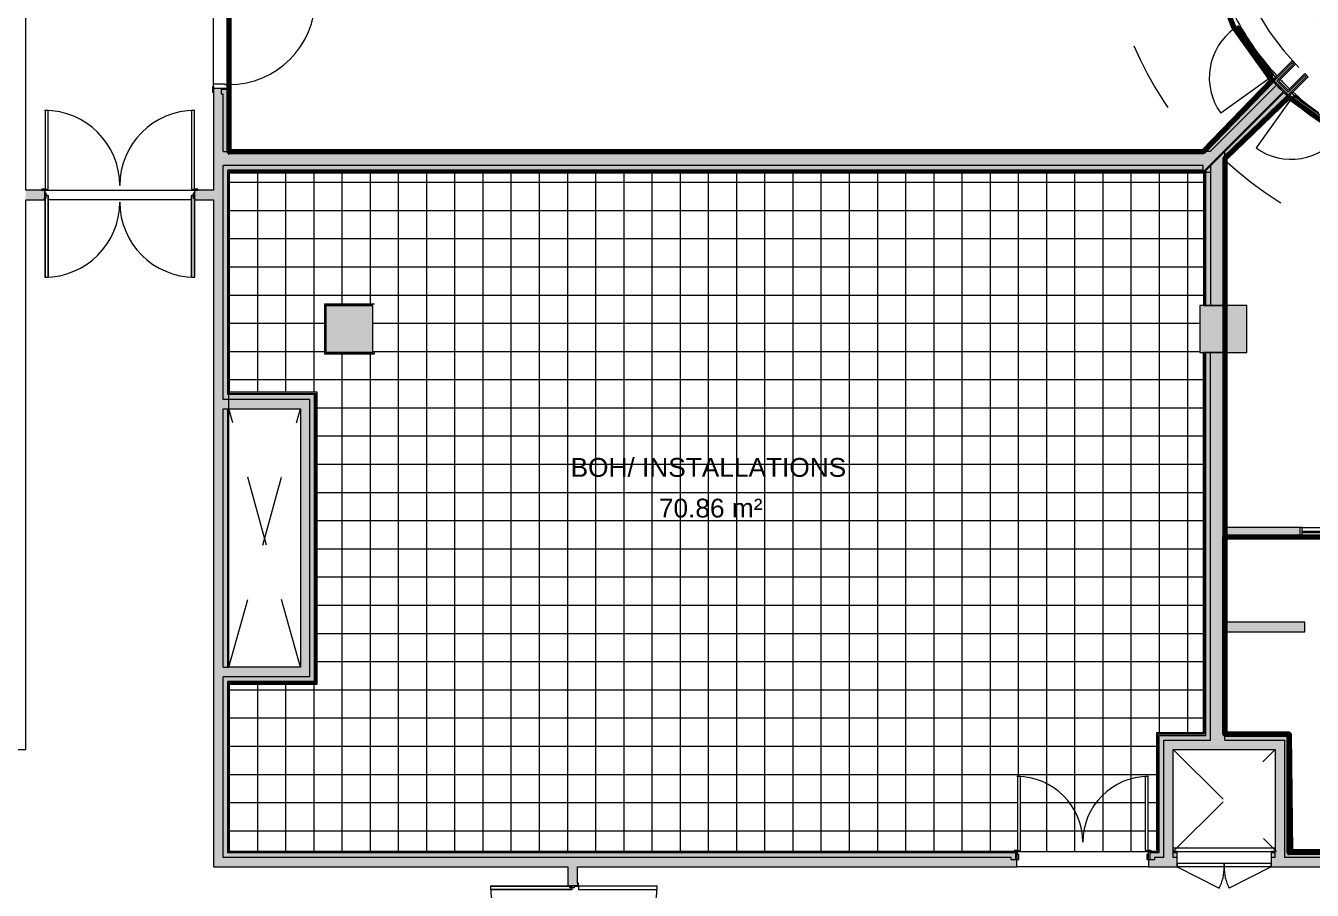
# Model space of a CAD drawing. Header units: metres. Extents: x -227.9 to -140, y 38 to 92.1.
# Drawn here: x -219.07 to -205.37, y 51.87 to 61.06 of the extents above; entities that cross this region are included whole.
import ezdxf

# ---------------------------------------------------------------- set-up
doc = ezdxf.new("R2010")
doc.units = ezdxf.units.M
doc.linetypes.add('JIS_02_0.7', pattern=[1.35, 0.75, -0.6])
for name, color, linetype, lineweight in [('A-AREA-IDEN', 7, 'Continuous', 9), ('A-DOOR', 7, 'Continuous', 5), ('A-FLOR', 7, 'Continuous', 5), ('A-FLOR-PATT', 7, 'Continuous', 5), ('A-GLAZ', 7, 'Continuous', 5), ('A-GLAZ-CWMG', 7, 'Continuous', 5), ('A-ROOF', 7, 'Continuous', 5), ('A-WALL', 7, 'Continuous', 5), ('A-WALL-PATT', 7, 'Continuous', 13), ('I-WALL', 7, 'Continuous', 5), ('S-COLS', 7, 'Continuous', 5)]:
    doc.layers.add(name, color=color, linetype=linetype, lineweight=lineweight)
doc.layers.add('A-DETL', color=94, linetype='Continuous', lineweight=5, true_color=0x00a600)
doc.layers.add('Chambre', color=40, linetype='Continuous')
doc.layers.add('SDB', color=230, linetype='Continuous')
doc.styles.add('Arial_1', font='arial.ttf', dxfattribs={"height": 0.2})

msp = doc.modelspace()

# ---------------------------------------------------------------- hatches: boundary and pattern name
at = {"layer": 'A-WALL', "true_color": 0x808080}
h = msp.add_hatch(color=8, dxfattribs=at)
h.paths.add_polyline_path([(-205.63, 60.31), (-205.418, 60.522), (-205.453, 60.557), (-205.63, 60.38), (-205.729, 60.479), (-205.552, 60.656), (-205.587, 60.691), (-205.799, 60.479), (-205.694, 60.374)])
h.paths.add_polyline_path([(-205.63, 60.331), (-205.778, 60.479), (-205.587, 60.67), (-205.573, 60.656), (-205.75, 60.479), (-205.63, 60.359), (-205.452, 60.535), (-205.439, 60.522), (-205.597, 60.363)])
msp.add_hatch(color=8, dxfattribs=at).paths.add_polyline_path([(-205.63, 60.331), (-205.439, 60.522), (-205.453, 60.536), (-205.63, 60.359), (-205.75, 60.479), (-205.573, 60.656), (-205.587, 60.67), (-205.778, 60.479), (-205.673, 60.374)])
at = {"layer": 'A-WALL-PATT', "lineweight": 5, "true_color": 0xaaaaaa}
h = msp.add_hatch(color=253, dxfattribs=at)
h.paths.add_polyline_path([(-206.534, 59.502), (-206.531, 59.5), (-205.677, 60.354), (-205.684, 60.361), (-206.534, 59.512)])
h.paths.add_polyline_path([(-206.545, 59.5), (-206.534, 59.5), (-206.534, 59.502), (-206.544, 59.502)])
for points in [[(-215.887, 58.089), (-215.373, 58.089), (-215.373, 58.103), (-215.887, 58.103)], [(-215.887, 57.589), (-215.873, 57.589), (-215.873, 58.089), (-215.887, 58.089)], [(-215.887, 57.575), (-215.359, 57.575), (-215.359, 57.589), (-215.887, 57.589)], [(-215.968, 57.153), (-215.968, 57.167), (-216.892, 57.167), (-216.891, 57.153), (-215.982, 57.153)], [(-215.968, 54.076), (-215.968, 57.153), (-215.982, 57.153), (-215.982, 54.076)], [(-216.906, 54.062), (-215.968, 54.062), (-215.968, 54.076), (-216.906, 54.076)], [(-207.031, 52.292), (-207.017, 52.293), (-207.017, 53.542), (-207.031, 53.542), (-207.031, 52.293)], [(-207.017, 53.528), (-206.532, 53.528), (-206.532, 53.542), (-207.017, 53.542)]]:
    msp.add_hatch(color=253, dxfattribs=at).paths.add_polyline_path(points)
at = {"layer": 'I-WALL', "true_color": 0xaaaaaa}
h = msp.add_hatch(color=253, dxfattribs=at)
h.paths.add_polyline_path([(-216.969, 52.215), (-216.969, 60.335), (-216.988, 60.335), (-216.988, 60.398), (-217.069, 60.398), (-217.069, 52.215)])
h.paths.add_polyline_path([(-216.988, 61.398), (-216.988, 61.461), (-216.969, 61.461), (-216.969, 63.387), (-217.069, 63.387), (-217.069, 61.398)])
h.paths.add_polyline_path([(-217.069, 63.787), (-216.969, 63.787), (-216.969, 64.264), (-217.069, 64.264)])
h = msp.add_hatch(color=253, dxfattribs=at)
h.paths.add_polyline_path([(-216.964, 52.265), (-216.919, 52.265), (-216.919, 54.139), (-216.969, 54.139), (-216.969, 52.265)])
h.paths.add_polyline_path([(-216.969, 54.239), (-216.919, 54.239), (-216.919, 56.99), (-216.969, 56.99), (-216.969, 56.355)])
h.paths.add_polyline_path([(-216.964, 57.09), (-216.919, 57.09), (-216.919, 59.578), (-216.969, 59.578), (-216.969, 57.09)])
h.paths.add_polyline_path([(-216.969, 59.728), (-216.919, 59.728), (-216.919, 60.385), (-216.988, 60.385), (-216.988, 60.335), (-216.969, 60.335)])
h.paths.add_polyline_path([(-216.919, 61.411), (-216.919, 61.496), (-216.969, 61.496), (-216.969, 61.461), (-216.988, 61.461), (-216.988, 61.411), (-216.964, 61.411)])
h.paths.add_polyline_path([(-216.969, 61.646), (-216.919, 61.646), (-216.919, 63.24), (-216.969, 63.24), (-216.969, 62.785)])
h.paths.add_polyline_path([(-216.964, 63.34), (-216.919, 63.34), (-216.919, 63.387), (-216.969, 63.387), (-216.969, 63.34)])
h.paths.add_polyline_path([(-216.969, 63.787), (-216.919, 63.787), (-216.919, 64.264), (-216.969, 64.264)])
h = msp.add_hatch(color=253, dxfattribs=at)
h.paths.add_polyline_path([(-216.906, 52.278), (-216.906, 54.089), (-216.919, 54.089), (-216.919, 52.278)])
h.paths.add_polyline_path([(-216.906, 54.239), (-216.906, 56.99), (-216.919, 56.99), (-216.919, 54.239)])
h.paths.add_polyline_path([(-216.919, 57.14), (-216.906, 57.14), (-216.906, 59.528), (-216.919, 59.528), (-216.919, 57.427)])
h.paths.add_polyline_path([(-216.919, 59.728), (-216.906, 59.728), (-216.906, 60.398), (-216.988, 60.398), (-216.988, 60.385), (-216.919, 60.385), (-216.919, 60.268)])
h.paths.add_polyline_path([(-216.906, 61.398), (-216.906, 61.496), (-216.919, 61.496), (-216.919, 61.411), (-216.988, 61.411), (-216.988, 61.398), (-216.95, 61.398)])
h.paths.add_polyline_path([(-216.919, 61.646), (-216.906, 61.646), (-216.906, 63.19), (-216.919, 63.19), (-216.919, 61.713)])
h.paths.add_polyline_path([(-216.919, 63.34), (-216.906, 63.34), (-216.906, 63.387), (-216.919, 63.387)])
h.paths.add_polyline_path([(-216.906, 63.787), (-216.906, 64.264), (-216.919, 64.264), (-216.919, 63.787)])
h = msp.add_hatch(color=253, dxfattribs=at)
h.paths.add_polyline_path([(-206.545, 59.5), (-206.544, 59.502), (-206.686, 59.501), (-206.686, 59.5)])
h.paths.add_polyline_path([(-206.534, 59.512), (-205.684, 60.361), (-205.755, 60.432), (-206.534, 59.653), (-206.534, 59.515)])
for points in [[(-206.534, 59.728), (-206.53, 59.728), (-205.789, 60.468), (-205.798, 60.478), (-206.548, 59.728)], [(-206.519, 59.728), (-206.459, 59.728), (-205.755, 60.432), (-205.789, 60.468), (-206.53, 59.728)], [(-206.306, 59.654), (-205.641, 60.32), (-205.677, 60.354), (-206.306, 59.725)], [(-206.306, 59.636), (-205.631, 60.311), (-205.641, 60.32), (-206.306, 59.654)], [(-206.306, 58.089), (-206.306, 59.578), (-206.454, 59.578), (-206.456, 59.575), (-206.456, 58.089)], [(-206.532, 58.089), (-206.519, 58.089), (-206.519, 59.5), (-206.531, 59.5), (-206.532, 59.499), (-206.532, 58.09)], [(-206.532, 53.528), (-206.519, 53.528), (-206.519, 57.589), (-206.532, 57.589), (-206.532, 53.676)], [(-206.519, 53.528), (-206.506, 53.528), (-206.506, 57.589), (-206.519, 57.589), (-206.519, 53.676)], [(-206.506, 53.515), (-206.456, 53.515), (-206.456, 57.589), (-206.506, 57.589), (-206.506, 53.528)], [(-206.456, 53.465), (-206.306, 53.465), (-206.306, 57.589), (-206.456, 57.589), (-206.456, 53.515)], [(-216.045, 57.09), (-215.995, 57.09), (-215.995, 57.14), (-216.919, 57.14), (-216.919, 57.09), (-216.142, 57.09)], [(-215.995, 57.14), (-215.982, 57.14), (-215.982, 57.153), (-216.906, 57.153), (-216.906, 57.14), (-216.142, 57.14)], [(-215.995, 54.076), (-215.982, 54.076), (-215.982, 57.14), (-215.995, 57.14), (-215.995, 54.089)], [(-216.045, 56.99), (-216.045, 57.09), (-216.969, 57.09), (-216.969, 56.99), (-216.142, 56.99)], [(-216.145, 54.139), (-216.045, 54.139), (-216.045, 56.99), (-216.145, 56.99), (-216.145, 54.212)], [(-216.045, 54.089), (-215.995, 54.089), (-215.995, 57.09), (-216.045, 57.09), (-216.045, 54.139)], [(-206.306, 54.618), (-205.454, 54.618), (-205.454, 54.718), (-206.306, 54.718)], [(-216.145, 54.139), (-216.145, 54.239), (-216.969, 54.239), (-216.969, 54.139), (-216.906, 54.139)], [(-216.919, 54.089), (-216.045, 54.089), (-216.045, 54.139), (-216.919, 54.139)], [(-216.145, 54.076), (-215.995, 54.076), (-215.995, 54.089), (-216.906, 54.089), (-216.906, 54.076)], [(-215.968, 54.061), (-215.968, 54.062), (-216.891, 54.061)], [(-215.968, 54.062), (-215.967, 54.062), (-215.968, 54.076)], [(-207.004, 52.278), (-207.004, 53.515), (-207.017, 53.515), (-207.017, 52.278)], [(-207.004, 52.265), (-206.954, 52.265), (-206.954, 53.465), (-207.004, 53.465), (-207.004, 52.278)], [(-206.954, 53.365), (-205.769, 53.365), (-205.769, 53.465), (-206.954, 53.465), (-206.954, 53.408)], [(-205.769, 52.215), (-205.669, 52.215), (-205.669, 53.465), (-205.769, 53.465), (-205.769, 52.265)], [(-205.619, 52.265), (-205.619, 53.515), (-205.669, 53.515), (-205.669, 52.265)], [(-205.619, 52.278), (-205.606, 52.278), (-205.606, 53.528), (-205.619, 53.528), (-205.619, 53.14)], [(-206.854, 52.215), (-206.854, 53.365), (-206.954, 53.365), (-206.954, 52.215)]]:
    msp.add_hatch(color=253, dxfattribs=at).paths.add_polyline_path(points)
h = msp.add_hatch(color=253, dxfattribs=at)
h.paths.add_polyline_path([(-206.306, 59.578), (-206.306, 59.725), (-206.454, 59.578)])
h.paths.add_polyline_path([(-206.686, 59.578), (-206.534, 59.578), (-206.534, 59.653), (-206.459, 59.728), (-216.969, 59.728), (-216.969, 59.578), (-206.837, 59.578)])
h = msp.add_hatch(color=253, dxfattribs=at)
h.paths.add_polyline_path([(-206.837, 59.528), (-206.534, 59.528), (-206.534, 59.578), (-216.919, 59.578), (-216.919, 59.528), (-206.85, 59.528)])
h.paths.add_polyline_path([(-206.504, 59.528), (-206.456, 59.528), (-206.456, 59.575), (-206.461, 59.57)])
h = msp.add_hatch(color=253, dxfattribs=at)
h.paths.add_polyline_path([(-206.506, 59.515), (-206.506, 59.525), (-206.517, 59.515)])
h.paths.add_polyline_path([(-206.837, 59.515), (-206.534, 59.515), (-206.534, 59.528), (-216.906, 59.528), (-216.906, 59.515), (-206.85, 59.515)])
h = msp.add_hatch(color=253, dxfattribs=at)
h.paths.add_polyline_path([(-206.519, 59.502), (-206.519, 59.512), (-206.53, 59.502)])
h.paths.add_polyline_path([(-207.097, 59.502), (-206.534, 59.502), (-206.534, 59.515), (-216.906, 59.515), (-216.906, 59.502), (-208.741, 59.502)])
h = msp.add_hatch(color=253, dxfattribs=at)
h.paths.add_polyline_path([(-206.506, 58.089), (-206.506, 59.5), (-206.519, 59.5), (-206.519, 58.089)])
h.paths.add_polyline_path([(-206.506, 59.502), (-206.506, 59.515), (-206.517, 59.515), (-206.519, 59.512), (-206.519, 59.502)])
h = msp.add_hatch(color=253, dxfattribs=at)
h.paths.add_polyline_path([(-206.456, 58.089), (-206.456, 59.5), (-206.506, 59.5), (-206.506, 58.089)])
h.paths.add_polyline_path([(-206.456, 59.502), (-206.456, 59.528), (-206.504, 59.528), (-206.506, 59.525), (-206.506, 59.502)])
h = msp.add_hatch(color=253, dxfattribs=at)
h.paths.add_polyline_path([(-217.069, 59.214), (-217.069, 59.314), (-217.268, 59.314), (-217.268, 59.214)])
h.paths.add_polyline_path([(-218.868, 59.214), (-218.868, 59.314), (-219.069, 59.314), (-219.069, 59.214)])
h = msp.add_hatch(color=253, dxfattribs=at)
h.paths.add_polyline_path([(-203.406, 55.628), (-203.406, 55.728), (-203.556, 55.728), (-203.556, 55.628)])
h.paths.add_polyline_path([(-206.306, 55.628), (-205.506, 55.628), (-205.506, 55.728), (-206.306, 55.728)])
h = msp.add_hatch(color=253, dxfattribs=at)
h.paths.add_polyline_path([(-205.619, 53.515), (-205.619, 53.528), (-206.306, 53.528), (-206.306, 53.515), (-205.669, 53.515)])
h.paths.add_polyline_path([(-207.004, 53.515), (-206.506, 53.515), (-206.506, 53.528), (-207.017, 53.528), (-207.017, 53.515)])
h = msp.add_hatch(color=253, dxfattribs=at)
h.paths.add_polyline_path([(-206.954, 53.465), (-206.456, 53.465), (-206.456, 53.515), (-207.004, 53.515), (-207.004, 53.465)])
h.paths.add_polyline_path([(-206.275, 53.465), (-205.669, 53.465), (-205.669, 53.515), (-206.306, 53.515), (-206.306, 53.465)])
h = msp.add_hatch(color=253, dxfattribs=at)
h.paths.add_polyline_path([(-180.533, 52.115), (-180.533, 52.215), (-181.493, 52.215), (-181.493, 52.196), (-181.556, 52.196), (-181.556, 52.115), (-180.784, 52.115)])
h.paths.add_polyline_path([(-182.556, 52.115), (-182.556, 52.196), (-182.619, 52.196), (-182.619, 52.215), (-185.419, 52.215), (-185.419, 52.115), (-182.601, 52.115)])
h.paths.add_polyline_path([(-187.362, 52.115), (-186.419, 52.115), (-186.419, 52.215), (-189.219, 52.215), (-189.219, 52.196), (-189.282, 52.196), (-189.282, 52.115), (-189.007, 52.115)])
h.paths.add_polyline_path([(-191.062, 52.115), (-190.282, 52.115), (-190.282, 52.196), (-190.345, 52.196), (-190.345, 52.215), (-191.693, 52.215), (-191.693, 52.196), (-191.756, 52.196), (-191.756, 52.115), (-191.474, 52.115)])
h.paths.add_polyline_path([(-193.94, 52.115), (-192.756, 52.115), (-192.756, 52.196), (-192.819, 52.196), (-192.819, 52.215), (-195.619, 52.215), (-195.619, 52.115), (-195.585, 52.115)])
h.paths.add_polyline_path([(-197.23, 52.115), (-196.619, 52.115), (-196.619, 52.215), (-199.419, 52.215), (-199.419, 52.196), (-199.482, 52.196), (-199.482, 52.115), (-198.874, 52.115)])
h.paths.add_polyline_path([(-201.956, 52.115), (-200.482, 52.115), (-200.482, 52.196), (-200.545, 52.196), (-200.545, 52.215), (-201.893, 52.215), (-201.893, 52.196), (-201.956, 52.196)])
h.paths.add_polyline_path([(-202.986, 52.115), (-202.956, 52.115), (-202.956, 52.196), (-203.019, 52.196), (-203.019, 52.215), (-205.812, 52.215), (-205.812, 52.115), (-203.001, 52.115)])
h.paths.add_polyline_path([(-206.812, 52.115), (-206.812, 52.215), (-207.054, 52.215), (-207.054, 52.196), (-207.117, 52.195), (-207.117, 52.115), (-207.097, 52.115)])
h.paths.add_polyline_path([(-208.741, 52.115), (-208.517, 52.115), (-208.517, 52.196), (-208.58, 52.196), (-208.58, 52.215), (-217.069, 52.215), (-217.069, 52.115), (-212.031, 52.115)])
h = msp.add_hatch(color=253, dxfattribs=at)
h.paths.add_polyline_path([(-181.493, 52.196), (-181.493, 52.215), (-180.633, 52.215), (-180.633, 52.265), (-181.543, 52.265), (-181.543, 52.196)])
h.paths.add_polyline_path([(-182.619, 52.196), (-182.569, 52.196), (-182.569, 52.265), (-183.002, 52.265), (-183.002, 52.215), (-182.619, 52.215)])
h.paths.add_polyline_path([(-189.269, 52.196), (-189.219, 52.196), (-189.219, 52.215), (-188.838, 52.215), (-188.838, 52.265), (-189.269, 52.265)])
h.paths.add_polyline_path([(-190.295, 52.196), (-190.295, 52.265), (-190.965, 52.265), (-190.965, 52.215), (-190.345, 52.215), (-190.345, 52.196)])
h.paths.add_polyline_path([(-192.769, 52.196), (-192.769, 52.265), (-193.201, 52.265), (-193.201, 52.215), (-192.819, 52.215), (-192.819, 52.196)])
h.paths.add_polyline_path([(-191.693, 52.196), (-191.693, 52.215), (-191.075, 52.215), (-191.075, 52.265), (-191.743, 52.265), (-191.743, 52.196)])
h.paths.add_polyline_path([(-200.545, 52.196), (-200.495, 52.196), (-200.495, 52.265), (-201.164, 52.265), (-201.164, 52.215), (-200.545, 52.215)])
h.paths.add_polyline_path([(-202.969, 52.196), (-202.969, 52.265), (-203.406, 52.265), (-203.406, 52.215), (-203.019, 52.215), (-203.019, 52.196), (-202.986, 52.196)])
h.paths.add_polyline_path([(-199.469, 52.196), (-199.419, 52.196), (-199.419, 52.215), (-199.037, 52.215), (-199.037, 52.265), (-199.469, 52.265)])
h.paths.add_polyline_path([(-201.943, 52.196), (-201.893, 52.196), (-201.893, 52.215), (-201.274, 52.215), (-201.274, 52.265), (-201.943, 52.265)])
h.paths.add_polyline_path([(-207.097, 52.196), (-207.054, 52.196), (-207.054, 52.215), (-206.954, 52.215), (-206.954, 52.265), (-207.104, 52.265), (-207.104, 52.196)])
h.paths.add_polyline_path([(-208.53, 52.196), (-208.53, 52.265), (-216.969, 52.265), (-216.969, 52.215), (-208.58, 52.215), (-208.58, 52.196)])
h.paths.add_polyline_path([(-183.152, 52.215), (-183.152, 52.265), (-185.269, 52.265), (-185.269, 52.215), (-183.251, 52.215)])
h.paths.add_polyline_path([(-185.369, 52.215), (-185.369, 52.265), (-185.419, 52.265), (-185.419, 52.215)])
h.paths.add_polyline_path([(-186.469, 52.215), (-186.419, 52.215), (-186.419, 52.265), (-186.469, 52.265)])
h.paths.add_polyline_path([(-186.569, 52.215), (-186.569, 52.265), (-188.688, 52.265), (-188.688, 52.215), (-187.362, 52.215)])
h.paths.add_polyline_path([(-193.351, 52.215), (-193.351, 52.265), (-195.469, 52.265), (-195.469, 52.215), (-193.94, 52.215)])
h.paths.add_polyline_path([(-195.619, 52.215), (-195.569, 52.215), (-195.569, 52.265), (-195.619, 52.265)])
h.paths.add_polyline_path([(-197.23, 52.215), (-196.769, 52.215), (-196.769, 52.265), (-198.887, 52.265), (-198.887, 52.215), (-198.874, 52.215)])
h.paths.add_polyline_path([(-196.669, 52.215), (-196.619, 52.215), (-196.619, 52.265), (-196.669, 52.265)])
h.paths.add_polyline_path([(-203.556, 52.215), (-203.556, 52.265), (-205.669, 52.265), (-205.669, 52.215), (-203.808, 52.215)])
h.paths.add_polyline_path([(-205.812, 52.215), (-205.769, 52.215), (-205.769, 52.265), (-205.812, 52.265)])
h.paths.add_polyline_path([(-206.812, 52.215), (-206.812, 52.265), (-206.854, 52.265), (-206.854, 52.215)])
h = msp.add_hatch(color=253, dxfattribs=at)
h.paths.add_polyline_path([(-181.556, 52.196), (-181.543, 52.196), (-181.543, 52.265), (-180.683, 52.265), (-180.683, 52.278), (-181.556, 52.278), (-181.556, 52.234)])
h.paths.add_polyline_path([(-182.569, 52.196), (-182.556, 52.196), (-182.556, 52.278), (-183.002, 52.278), (-183.002, 52.265), (-182.569, 52.265), (-182.569, 52.234)])
h.paths.add_polyline_path([(-189.269, 52.196), (-189.269, 52.265), (-188.838, 52.265), (-188.838, 52.278), (-189.282, 52.278), (-189.282, 52.196)])
h.paths.add_polyline_path([(-192.756, 52.196), (-192.756, 52.278), (-193.201, 52.278), (-193.201, 52.265), (-192.769, 52.265), (-192.769, 52.196)])
h.paths.add_polyline_path([(-190.282, 52.196), (-190.282, 52.278), (-190.915, 52.278), (-190.915, 52.265), (-190.295, 52.265), (-190.295, 52.196)])
h.paths.add_polyline_path([(-191.756, 52.196), (-191.743, 52.196), (-191.743, 52.265), (-191.125, 52.265), (-191.125, 52.278), (-191.756, 52.278), (-191.756, 52.234)])
h.paths.add_polyline_path([(-200.482, 52.196), (-200.482, 52.278), (-201.114, 52.278), (-201.114, 52.265), (-200.495, 52.265), (-200.495, 52.196)])
h.paths.add_polyline_path([(-201.943, 52.196), (-201.943, 52.265), (-201.324, 52.265), (-201.324, 52.278), (-201.956, 52.278), (-201.956, 52.196)])
h.paths.add_polyline_path([(-202.956, 52.196), (-202.956, 52.278), (-203.406, 52.278), (-203.406, 52.265), (-202.969, 52.265), (-202.969, 52.196)])
h.paths.add_polyline_path([(-199.482, 52.196), (-199.469, 52.196), (-199.469, 52.265), (-199.037, 52.265), (-199.037, 52.278), (-199.482, 52.278), (-199.482, 52.234)])
h.paths.add_polyline_path([(-207.104, 52.196), (-207.104, 52.265), (-207.004, 52.265), (-207.004, 52.278), (-207.117, 52.278), (-207.117, 52.196)])
h.paths.add_polyline_path([(-208.517, 52.196), (-208.517, 52.278), (-216.919, 52.278), (-216.919, 52.265), (-208.53, 52.265), (-208.53, 52.196)])
h.paths.add_polyline_path([(-183.152, 52.265), (-183.152, 52.278), (-185.219, 52.278), (-185.219, 52.265), (-183.251, 52.265)])
h.paths.add_polyline_path([(-185.419, 52.265), (-185.369, 52.265), (-185.369, 52.278), (-185.419, 52.278)])
h.paths.add_polyline_path([(-186.469, 52.265), (-186.419, 52.265), (-186.419, 52.278), (-186.469, 52.278)])
h.paths.add_polyline_path([(-186.619, 52.265), (-186.619, 52.278), (-188.688, 52.278), (-188.688, 52.265), (-187.362, 52.265)])
h.paths.add_polyline_path([(-195.585, 52.265), (-195.569, 52.265), (-195.569, 52.278), (-195.619, 52.278), (-195.619, 52.265)])
h.paths.add_polyline_path([(-195.419, 52.265), (-193.351, 52.265), (-193.351, 52.278), (-195.419, 52.278)])
h.paths.add_polyline_path([(-196.819, 52.265), (-196.819, 52.278), (-198.887, 52.278), (-198.887, 52.265), (-197.23, 52.265)])
h.paths.add_polyline_path([(-196.669, 52.265), (-196.619, 52.265), (-196.619, 52.278), (-196.669, 52.278)])
h.paths.add_polyline_path([(-203.556, 52.265), (-203.556, 52.278), (-205.619, 52.278), (-205.619, 52.265), (-203.808, 52.265)])
h.paths.add_polyline_path([(-206.812, 52.265), (-206.812, 52.278), (-206.854, 52.278), (-206.854, 52.265)])
h.paths.add_polyline_path([(-205.769, 52.265), (-205.769, 52.278), (-205.812, 52.278), (-205.812, 52.265)])
h = msp.add_hatch(color=253, dxfattribs=at)
h.paths.add_polyline_path([(-213.227, 50.114), (-213.197, 50.114), (-213.197, 50.314), (-213.297, 50.314), (-213.297, 50.114), (-213.247, 50.114)])
h.paths.add_polyline_path([(-213.297, 51.914), (-213.197, 51.914), (-213.197, 52.115), (-213.297, 52.115), (-213.297, 52.069)])
at = {"layer": 'S-COLS', "true_color": 0x808080}
for points in [[(-215.873, 57.589), (-215.373, 57.589), (-215.373, 58.089), (-215.873, 58.089)], [(-206.569, 57.589), (-206.069, 57.589), (-206.069, 58.089), (-206.569, 58.089)]]:
    msp.add_hatch(color=8, dxfattribs=at).paths.add_polyline_path(points)

# ---------------------------------------------------------------- linework, layer by layer
at = {"layer": 'A-DETL', "color": 7, "linetype": 'JIS_02_0.7'}
for p, q in [((-216.906, 56.99), (-216.906, 63.34)), ((-216.906, 54.239), (-216.145, 56.99)), ((-216.145, 54.239), (-216.906, 56.99)), ((-216.145, 56.99), (-216.145, 54.239)), ((-206.854, 52.278), (-205.767, 53.365)), ((-206.854, 53.365), (-205.754, 52.278))]:
    msp.add_line(p, q, dxfattribs=at)
msp.add_arc((-203.594, 62.514), 2.7, 180, 270, dxfattribs=at)
at = {"layer": 'A-DETL', "color": 9, "linetype": 'JIS_02_0.7', "lineweight": 9, "true_color": 0xc0c0c0}
for centre, radius, start, end in [((-203.556, 62.487), 4.062, 184.7126, 222.5673), ((-203.565, 62.611), 4.045, 227.3472, 267.8458)]:
    msp.add_arc(centre, radius, start, end, dxfattribs=at)
at = {"layer": 'A-DOOR', "color": 9, "lineweight": 9, "true_color": 0xc0c0c0}
for p, q in [((-206.2, 61.037), (-206.167, 61.06)), ((-206.188, 61.021), (-206.2, 61.037)), ((-206.156, 61.044), (-206.188, 61.021)), ((-206.167, 61.06), (-206.156, 61.044)), ((-205.834, 60.528), (-205.802, 60.551)), ((-205.79, 60.535), (-205.823, 60.512)), ((-205.802, 60.551), (-205.79, 60.535)), ((-205.823, 60.512), (-205.834, 60.528)), ((-205.574, 60.319), (-205.597, 60.286)), ((-205.597, 60.286), (-205.581, 60.275)), ((-205.581, 60.275), (-205.558, 60.307)), ((-205.558, 60.307), (-205.574, 60.319)), ((-206.81, 52.155), (-206.313, 52.155)), ((-206.81, 52.115), (-206.81, 52.155)), ((-206.313, 52.115), (-206.81, 52.115)), ((-206.313, 52.155), (-206.313, 52.115)), ((-206.311, 52.155), (-205.814, 52.155)), ((-206.311, 52.115), (-206.311, 52.155)), ((-205.814, 52.115), (-206.311, 52.115)), ((-205.814, 52.155), (-205.814, 52.115))]:
    msp.add_line(p, q, dxfattribs=at)
at = {"layer": 'A-DOOR', "color": 9, "true_color": 0xc0c0c0}
for p, q in [((-206.188, 61.021), (-205.834, 60.528)), ((-205.802, 60.551), (-206.156, 61.044)), ((-217.079, 60.418), (-217.069, 60.418)), ((-217.079, 60.353), (-217.079, 60.418)), ((-217.069, 60.448), (-216.95, 60.448)), ((-217.069, 60.398), (-217.069, 60.448)), ((-217.069, 60.418), (-217.069, 60.353)), ((-216.906, 60.398), (-217.069, 60.398)), ((-216.95, 60.448), (-216.95, 60.438)), ((-216.95, 60.438), (-216.906, 60.438)), ((-216.906, 60.438), (-216.906, 60.398)), ((-216.906, 60.418), (-216.896, 60.418)), ((-216.906, 60.353), (-216.906, 60.418)), ((-216.896, 60.418), (-216.896, 60.353)), ((-217.069, 60.353), (-217.079, 60.353)), ((-216.896, 60.353), (-216.906, 60.353)), ((-205.092, 59.923), (-205.581, 60.275)), ((-205.558, 60.307), (-205.069, 59.955)), ((-218.898, 59.326), (-218.898, 59.314)), ((-218.863, 59.326), (-218.898, 59.326)), ((-218.898, 59.314), (-218.868, 59.314)), ((-218.868, 59.314), (-218.868, 59.231)), ((-218.863, 59.284), (-218.863, 59.326)), ((-217.238, 59.326), (-217.273, 59.326)), ((-217.273, 59.326), (-217.273, 59.284)), ((-217.268, 59.231), (-217.268, 59.314)), ((-217.268, 59.314), (-217.238, 59.314)), ((-217.238, 59.314), (-217.238, 59.326)), ((-218.868, 59.231), (-218.851, 59.231)), ((-218.851, 59.284), (-218.863, 59.284)), ((-218.851, 59.231), (-218.851, 59.284)), ((-217.286, 59.284), (-217.286, 59.231)), ((-217.273, 59.284), (-217.286, 59.284)), ((-217.286, 59.231), (-217.268, 59.231)), ((-208.512, 53.078), (-208.512, 52.29)), ((-208.479, 53.078), (-208.512, 53.078)), ((-208.479, 52.29), (-208.479, 53.078)), ((-207.122, 53.078), (-207.154, 53.078)), ((-207.154, 53.078), (-207.154, 52.29)), ((-207.122, 52.29), (-207.122, 53.078)), ((-208.547, 52.29), (-208.547, 52.278)), ((-208.512, 52.29), (-208.547, 52.29)), ((-208.547, 52.278), (-208.517, 52.278)), ((-208.517, 52.278), (-208.517, 52.195)), ((-208.517, 52.195), (-208.499, 52.195)), ((-208.512, 52.29), (-208.479, 52.29)), ((-208.512, 52.248), (-208.512, 52.29)), ((-208.499, 52.248), (-208.512, 52.248)), ((-208.499, 52.195), (-208.499, 52.248)), ((-207.154, 52.29), (-207.122, 52.29)), ((-207.134, 52.248), (-207.134, 52.195)), ((-207.122, 52.248), (-207.134, 52.248)), ((-207.134, 52.195), (-207.117, 52.195)), ((-207.087, 52.29), (-207.122, 52.29)), ((-207.122, 52.29), (-207.122, 52.248)), ((-207.117, 52.195), (-207.117, 52.278)), ((-207.117, 52.278), (-207.087, 52.278)), ((-207.087, 52.278), (-207.087, 52.29)), ((-206.812, 52.115), (-206.366, 51.888)), ((-205.812, 52.115), (-206.257, 51.888)), ((-213.197, 51.914), (-213.28, 51.914)), ((-213.28, 51.914), (-213.28, 51.897)), ((-213.227, 51.897), (-213.227, 51.909)), ((-213.227, 51.909), (-213.185, 51.909)), ((-213.185, 51.944), (-213.197, 51.944)), ((-213.197, 51.944), (-213.197, 51.914)), ((-213.185, 51.909), (-213.185, 51.944)), ((-213.28, 51.897), (-213.227, 51.897))]:
    msp.add_line(p, q, dxfattribs=at)
at = {"layer": 'A-DOOR'}
for p, q in [((-205.823, 60.512), (-206.348, 60.135)), ((-205.597, 60.286), (-205.972, 59.765)), ((-218.831, 60.164), (-218.863, 60.164)), ((-218.863, 60.164), (-218.863, 59.326)), ((-218.863, 60.164), (-218.863, 59.326)), ((-218.831, 60.164), (-218.863, 60.164)), ((-218.831, 59.326), (-218.831, 60.164)), ((-218.831, 59.326), (-218.831, 60.164)), ((-217.273, 60.164), (-217.306, 60.164)), ((-217.306, 60.164), (-217.306, 59.326)), ((-217.306, 60.164), (-217.306, 59.326)), ((-217.273, 60.164), (-217.306, 60.164)), ((-217.273, 59.326), (-217.273, 60.164)), ((-217.273, 59.326), (-217.273, 60.164)), ((-218.863, 59.326), (-218.831, 59.326)), ((-218.863, 59.326), (-218.831, 59.326)), ((-217.306, 59.326), (-217.273, 59.326)), ((-217.306, 59.326), (-217.273, 59.326)), ((-218.831, 59.259), (-218.863, 59.259)), ((-218.863, 59.259), (-218.863, 58.389)), ((-218.863, 58.389), (-218.863, 59.259)), ((-218.831, 58.389), (-218.831, 59.259)), ((-218.831, 59.259), (-218.831, 58.389)), ((-217.273, 59.259), (-217.306, 59.259)), ((-217.306, 59.259), (-217.306, 58.389)), ((-217.306, 58.389), (-217.306, 59.259)), ((-217.273, 58.389), (-217.273, 59.259)), ((-217.273, 59.259), (-217.273, 58.389)), ((-218.863, 58.389), (-218.831, 58.389)), ((-217.306, 58.389), (-217.273, 58.389)), ((-208.512, 53.078), (-208.512, 52.29)), ((-208.479, 53.078), (-208.512, 53.078)), ((-208.479, 52.29), (-208.479, 53.078)), ((-207.154, 53.078), (-207.154, 52.29)), ((-207.122, 53.078), (-207.154, 53.078)), ((-207.122, 52.29), (-207.122, 53.078)), ((-208.512, 52.29), (-208.479, 52.29)), ((-207.154, 52.29), (-207.122, 52.29)), ((-213.252, 51.909), (-214.122, 51.909)), ((-214.122, 51.909), (-214.122, 51.877)), ((-214.122, 51.909), (-213.252, 51.909)), ((-213.252, 51.877), (-213.252, 51.909)), ((-212.347, 51.909), (-213.185, 51.909)), ((-213.185, 51.909), (-213.185, 51.877)), ((-213.185, 51.909), (-213.185, 51.877)), ((-212.347, 51.909), (-213.185, 51.909)), ((-212.347, 51.877), (-212.347, 51.909)), ((-212.347, 51.877), (-212.347, 51.909)), ((-214.122, 51.877), (-213.252, 51.877)), ((-213.252, 51.877), (-214.122, 51.877)), ((-213.185, 51.877), (-212.347, 51.877)), ((-213.185, 51.877), (-212.347, 51.877))]:
    msp.add_line(p, q, dxfattribs=at)
for centre, radius, start, end in [((-216.906, 61.358), 0.92, 270, 360), ((-205.823, 60.512), 0.647, 125.6711, 215.6711), ((-218.868, 59.364), 0.8, 360, 90), ((-217.268, 59.364), 0.8, 90, 180), ((-205.597, 60.286), 0.642, 234.2806, 324.2806), ((-218.868, 59.189), 0.8, 270, 0), ((-217.268, 59.189), 0.8, 180, 270), ((-208.517, 52.378), 0.7, 360, 90), ((-207.117, 52.378), 0.7, 90, 180), ((-213.322, 51.914), 0.8, 180, 270), ((-213.147, 51.914), 0.8, 270, 0)]:
    msp.add_arc(centre, radius, start, end, dxfattribs=at)
at = {"layer": 'A-DOOR', "color": 9, "true_color": 0xc0c0c0}
for centre, start, end in [((-206.766, 52.104), 331.6205, 1.3795), ((-205.857, 52.104), 178.6205, 208.3795)]:
    msp.add_arc(centre, 0.455, start, end, dxfattribs=at)
at = {"layer": 'A-FLOR'}
for p, q in [((-217.069, 60.448), (-217.069, 61.348)), ((-206.532, 59.499), (-206.532, 59.501))]:
    msp.add_line(p, q, dxfattribs=at)
at = {"layer": 'A-FLOR', "lineweight": 9}
for p, q in [((-206.854, 53.364), (-205.769, 53.364)), ((-205.769, 52.314), (-206.854, 52.314))]:
    msp.add_line(p, q, dxfattribs=at)
for start, end in [(208.9093, 222.2772), (222.9642, 223.1843), (223.2159, 226.7845), (226.8147, 227.0358), (227.6648, 270)]:
    msp.add_arc((-203.594, 62.514), 3, start, end, dxfattribs=at)
at = {"layer": 'A-FLOR'}
for start, end in [(210.3408, 211.9554), (214.0185, 215.6233), (217.7021, 219.2911), (221.3953, 222.3726), (227.5654, 229.1073), (230.6095, 232.8267)]:
    msp.add_arc((-203.594, 62.514), 3, start, end, dxfattribs=at)
at = {"layer": 'A-FLOR-PATT', "color": 9, "linetype": 'Continuous', "true_color": 0xc0c0c0}
for p, q in [((-216.9, 57.153), (-216.9, 59.502)), ((-216.6, 57.167), (-216.6, 59.502)), ((-216.3, 57.167), (-216.3, 59.502)), ((-216, 57.167), (-216, 59.502)), ((-215.7, 58.103), (-215.7, 59.502)), ((-215.4, 58.103), (-215.4, 59.502)), ((-215.1, 52.278), (-215.1, 59.502)), ((-214.8, 52.278), (-214.8, 59.502)), ((-214.5, 52.278), (-214.5, 59.502)), ((-214.2, 52.278), (-214.2, 59.502)), ((-213.9, 52.278), (-213.9, 59.502)), ((-213.6, 52.278), (-213.6, 59.502)), ((-213.3, 52.278), (-213.3, 59.502)), ((-213, 52.278), (-213, 59.502)), ((-212.7, 52.278), (-212.7, 59.502)), ((-212.4, 52.278), (-212.4, 59.502)), ((-212.1, 52.278), (-212.1, 59.502)), ((-211.8, 52.278), (-211.8, 59.502)), ((-211.5, 52.278), (-211.5, 59.502)), ((-211.2, 52.278), (-211.2, 59.502)), ((-210.9, 52.278), (-210.9, 59.502)), ((-210.6, 52.278), (-210.6, 59.502)), ((-210.3, 52.278), (-210.3, 59.502)), ((-210, 52.278), (-210, 59.502)), ((-209.7, 52.278), (-209.7, 59.502)), ((-209.4, 52.278), (-209.4, 59.502)), ((-209.1, 52.278), (-209.1, 59.502)), ((-208.8, 52.278), (-208.8, 59.502)), ((-208.5, 53.078), (-208.5, 59.502)), ((-208.2, 52.278), (-208.2, 59.502)), ((-207.9, 52.278), (-207.9, 59.502)), ((-207.6, 52.278), (-207.6, 59.502)), ((-207.3, 52.278), (-207.3, 59.502)), ((-207, 53.543), (-207, 59.502)), ((-206.7, 53.542), (-206.7, 59.502)), ((-216.906, 59.4), (-206.533, 59.4)), ((-216.906, 59.1), (-206.533, 59.1)), ((-216.906, 58.8), (-206.533, 58.8)), ((-216.906, 58.5), (-206.533, 58.5)), ((-216.906, 58.2), (-206.532, 58.2)), ((-216.906, 57.9), (-215.887, 57.9)), ((-215.373, 57.9), (-206.569, 57.9)), ((-216.906, 57.6), (-215.888, 57.6)), ((-215.7, 52.278), (-215.7, 57.574)), ((-215.4, 52.278), (-215.4, 57.574)), ((-215.373, 57.6), (-206.569, 57.6)), ((-216.906, 57.3), (-206.532, 57.3)), ((-215.968, 57), (-206.532, 57)), ((-215.968, 56.7), (-206.532, 56.7)), ((-215.968, 56.4), (-206.532, 56.4)), ((-215.968, 56.1), (-206.532, 56.1)), ((-215.968, 55.8), (-206.532, 55.8)), ((-215.968, 55.5), (-206.532, 55.5)), ((-215.968, 55.2), (-206.532, 55.2)), ((-215.968, 54.9), (-206.532, 54.9)), ((-215.968, 54.6), (-206.532, 54.6)), ((-215.968, 54.3), (-206.532, 54.3)), ((-216.906, 54), (-206.532, 54)), ((-216.9, 52.278), (-216.9, 54.061)), ((-216.6, 52.278), (-216.6, 54.061)), ((-216.3, 52.278), (-216.3, 54.061)), ((-216, 52.278), (-216, 54.061)), ((-216.906, 53.7), (-206.532, 53.7)), ((-216.906, 53.4), (-207.032, 53.4)), ((-216.906, 53.1), (-207.032, 53.1)), ((-216.906, 52.8), (-208.512, 52.8)), ((-208.479, 52.8), (-207.154, 52.8)), ((-207.122, 52.8), (-207.032, 52.8)), ((-216.906, 52.5), (-208.512, 52.5)), ((-208.479, 52.5), (-207.154, 52.5)), ((-207.122, 52.5), (-207.032, 52.5)), ((-208.5, 52.278), (-208.5, 52.29))]:
    msp.add_line(p, q, dxfattribs=at)
at = {"layer": 'A-GLAZ', "lineweight": 13}
for p, q in [((-205.481, 55.728), (-205.506, 55.728)), ((-205.506, 55.728), (-205.506, 55.628)), ((-205.506, 55.628), (-205.481, 55.628)), ((-205.481, 55.628), (-205.481, 55.728)), ((-203.581, 55.683), (-205.481, 55.683)), ((-205.481, 55.683), (-205.481, 55.673)), ((-205.481, 55.673), (-203.581, 55.673))]:
    msp.add_line(p, q, dxfattribs=at)
at = {"layer": 'A-GLAZ'}
for p, q in [((-205.481, 55.728), (-203.581, 55.728)), ((-203.581, 55.628), (-205.481, 55.628))]:
    msp.add_line(p, q, dxfattribs=at)
at = {"layer": 'A-GLAZ-CWMG', "lineweight": 13}
for p, q in [((-206.222, 61.066), (-206.203, 61.04)), ((-206.167, 61.06), (-206.163, 61.063))]:
    msp.add_line(p, q, dxfattribs=at)
at = {"layer": 'A-GLAZ-CWMG'}
for p, q in [((-206.2, 61.037), (-206.201, 61.036)), ((-206.201, 61.036), (-206.012, 60.774)), ((-206.012, 60.774), (-206.201, 61.036)), ((-206.16, 61.059), (-206.164, 61.056)), ((-206.158, 61.06), (-206.16, 61.059)), ((-205.975, 60.801), (-206.16, 61.059)), ((-206.157, 61.061), (-206.158, 61.06)), ((-205.972, 60.803), (-206.157, 61.061)), ((-205.972, 60.803), (-206.157, 61.061)), ((-206.012, 60.774), (-205.824, 60.511)), ((-205.824, 60.511), (-206.012, 60.774)), ((-205.79, 60.543), (-205.975, 60.801)), ((-205.787, 60.545), (-205.972, 60.803)), ((-205.787, 60.545), (-205.972, 60.803)), ((-205.793, 60.539), (-205.79, 60.543)), ((-205.79, 60.543), (-205.788, 60.545)), ((-205.788, 60.545), (-205.787, 60.545)), ((-205.824, 60.511), (-205.823, 60.512)), ((-205.597, 60.286), (-205.598, 60.285)), ((-205.598, 60.285), (-205.337, 60.098)), ((-205.598, 60.285), (-205.337, 60.098)), ((-205.567, 60.319), (-205.57, 60.316)), ((-205.565, 60.321), (-205.567, 60.319)), ((-205.567, 60.319), (-205.31, 60.135)), ((-205.564, 60.322), (-205.565, 60.321)), ((-205.308, 60.138), (-205.564, 60.322)), ((-205.564, 60.322), (-205.308, 60.138))]:
    msp.add_line(p, q, dxfattribs=at)
at = {"layer": 'A-GLAZ-CWMG', "lineweight": 13, "extrusion": (0, 0, -1)}
for p, q in [((-205.786, 60.538), (-205.79, 60.535)), ((-205.762, 60.511), (-205.781, 60.537)), ((-205.821, 60.508), (-205.803, 60.482)), ((-205.797, 60.481), (-205.763, 60.505)), ((-205.604, 60.346), (-205.628, 60.312)), ((-205.627, 60.306), (-205.601, 60.288)), ((-205.572, 60.328), (-205.598, 60.347)), ((-205.574, 60.319), (-205.571, 60.323))]:
    msp.add_line(p, q, dxfattribs=at)
at = {"layer": 'A-GLAZ-CWMG', "lineweight": 13}
for centre, start, end in [((-206.2, 61.042), 215.6711, 305.6711), ((-206.166, 61.066), 305.6711, 35.6711)]:
    msp.add_arc(centre, 0.004, start, end, dxfattribs=at)
at = {"layer": 'A-GLAZ-CWMG', "lineweight": 13, "extrusion": (0, 0, -1)}
for centre, start, end in [((205.784, 60.535), 54.3289, 144.3289), ((205.818, 60.51), 324.3289, 54.3289), ((205.8, 60.484), 234.3289, 324.3289), ((205.765, 60.509), 144.3289, 234.3289), ((205.625, 60.31), 305.7194, 35.7194), ((205.6, 60.344), 35.7194, 125.7194), ((205.599, 60.291), 215.7194, 305.7194), ((205.574, 60.325), 125.7194, 215.7194)]:
    msp.add_arc(centre, 0.004, start, end, dxfattribs=at)
at = {"layer": 'A-ROOF'}
for centre, radius, start, end in [((-203.579, 62.529), 2.2, 180, 270), ((-203.544, 62.564), 3, 205.5005, 215.0952), ((-203.544, 62.564), 3, 216.6253, 222.6879), ((-203.544, 62.564), 3, 223.644, 226.3183), ((-203.544, 62.564), 3, 227.2743, 233.3527)]:
    msp.add_arc(centre, radius, start, end, dxfattribs=at)
at = {"layer": 'A-WALL', "lineweight": 13}
for p, q in [((-205.587, 60.691), (-205.799, 60.479)), ((-205.552, 60.656), (-205.587, 60.691)), ((-205.729, 60.479), (-205.552, 60.656)), ((-205.453, 60.557), (-205.63, 60.38)), ((-205.418, 60.522), (-205.453, 60.557)), ((-205.799, 60.479), (-205.63, 60.31)), ((-205.63, 60.38), (-205.729, 60.479)), ((-205.63, 60.31), (-205.418, 60.522))]:
    msp.add_line(p, q, dxfattribs=at)
at = {"layer": 'A-WALL'}
for p, q in [((-205.587, 60.67), (-205.778, 60.479)), ((-205.75, 60.479), (-205.573, 60.656)), ((-205.453, 60.536), (-205.63, 60.359)), ((-205.573, 60.656), (-205.587, 60.67)), ((-205.439, 60.522), (-205.453, 60.536)), ((-216.988, 60.398), (-216.988, 60.335)), ((-206.53, 59.728), (-205.789, 60.468)), ((-206.459, 59.728), (-205.755, 60.432)), ((-205.778, 60.479), (-205.63, 60.331)), ((-205.778, 60.457), (-205.776, 60.455)), ((-205.63, 60.359), (-205.75, 60.479)), ((-205.63, 60.331), (-205.439, 60.522)), ((-216.919, 60.385), (-216.988, 60.385)), ((-216.969, 60.335), (-216.988, 60.335)), ((-216.969, 59.728), (-216.969, 60.335)), ((-216.919, 59.728), (-216.919, 60.385)), ((-206.534, 59.512), (-205.684, 60.361)), ((-206.534, 59.497), (-205.677, 60.354)), ((-206.306, 59.654), (-205.641, 60.32)), ((-205.645, 60.324), (-205.643, 60.322)), ((-216.969, 59.728), (-216.906, 59.728)), ((-206.459, 59.728), (-206.548, 59.728)), ((-206.306, 59.636), (-206.306, 59.725)), ((-216.969, 57.09), (-216.969, 59.578)), ((-206.534, 59.578), (-216.969, 59.578)), ((-206.534, 59.502), (-206.534, 59.578)), ((-216.919, 57.14), (-216.919, 59.528)), ((-206.534, 59.528), (-216.919, 59.528)), ((-206.534, 59.515), (-216.906, 59.515)), ((-216.892, 59.5), (-216.892, 59.502)), ((-216.892, 59.5), (-216.891, 59.5)), ((-206.534, 59.502), (-216.891, 59.502)), ((-206.687, 59.5), (-206.685, 59.502)), ((-206.545, 59.5), (-206.544, 59.502)), ((-206.534, 59.5), (-206.534, 59.497)), ((-206.532, 59.499), (-206.532, 59.243)), ((-206.519, 59.5), (-206.531, 59.5)), ((-206.519, 59.512), (-206.519, 59.502)), ((-206.456, 59.502), (-206.519, 59.502)), ((-206.519, 58.089), (-206.519, 59.5)), ((-206.506, 59.525), (-206.506, 59.502)), ((-206.506, 58.089), (-206.506, 59.5)), ((-206.456, 59.575), (-206.456, 58.089)), ((-215.358, 58.103), (-215.888, 58.103)), ((-215.887, 58.104), (-215.887, 57.574)), ((-215.358, 58.104), (-215.359, 58.104)), ((-215.358, 58.103), (-215.358, 58.104)), ((-215.888, 57.575), (-215.358, 57.575)), ((-206.519, 53.528), (-206.519, 57.589)), ((-206.506, 53.515), (-206.506, 57.589)), ((-206.456, 53.465), (-206.456, 57.589)), ((-215.995, 57.14), (-216.919, 57.14)), ((-215.967, 57.167), (-216.892, 57.167)), ((-215.995, 54.089), (-215.995, 57.14)), ((-215.968, 54.061), (-215.968, 57.168)), ((-216.045, 57.09), (-216.969, 57.09)), ((-216.969, 54.239), (-216.969, 56.99)), ((-216.969, 56.99), (-216.906, 56.99)), ((-216.919, 54.239), (-216.919, 56.99)), ((-216.045, 54.139), (-216.045, 57.09)), ((-216.969, 54.239), (-216.906, 54.239)), ((-216.969, 52.215), (-216.969, 54.139)), ((-216.045, 54.139), (-216.969, 54.139)), ((-216.919, 52.265), (-216.919, 54.089)), ((-215.995, 54.089), (-216.919, 54.089)), ((-216.892, 54.062), (-215.967, 54.062)), ((-206.532, 53.542), (-207.032, 53.542)), ((-207.031, 53.543), (-207.031, 52.292)), ((-207.004, 53.515), (-206.506, 53.515)), ((-207.004, 52.265), (-207.004, 53.515)), ((-206.954, 53.465), (-206.456, 53.465)), ((-206.954, 52.215), (-206.954, 53.465)), ((-206.306, 53.465), (-206.306, 53.528)), ((-206.306, 53.515), (-205.619, 53.515)), ((-206.306, 53.465), (-205.669, 53.465)), ((-205.669, 53.465), (-205.669, 52.215)), ((-205.619, 53.515), (-205.619, 52.265)), ((-208.58, 52.215), (-216.969, 52.215)), ((-208.53, 52.265), (-216.919, 52.265)), ((-208.547, 52.278), (-216.891, 52.278)), ((-208.58, 52.196), (-208.58, 52.215)), ((-208.58, 52.196), (-208.517, 52.196)), ((-208.53, 52.196), (-208.53, 52.265)), ((-207.117, 52.196), (-207.054, 52.196)), ((-207.104, 52.265), (-207.104, 52.196)), ((-207.004, 52.265), (-207.104, 52.265)), ((-207.017, 52.278), (-207.087, 52.278)), ((-207.054, 52.215), (-207.054, 52.196)), ((-206.954, 52.215), (-207.054, 52.215)), ((-206.854, 52.215), (-206.854, 52.278)), ((-206.812, 52.265), (-206.854, 52.265)), ((-206.812, 52.215), (-206.854, 52.215)), ((-205.769, 52.265), (-205.812, 52.265)), ((-205.769, 52.215), (-205.812, 52.215)), ((-205.769, 52.215), (-205.769, 52.278)), ((-203.556, 52.215), (-205.669, 52.215)), ((-203.556, 52.265), (-205.619, 52.265))]:
    msp.add_line(p, q, dxfattribs=at)
for start, end in [(208.9031, 210.7459), (212.4884, 214.3439), (216.0829, 217.9423), (219.6774, 221.5414), (223.3545, 225.1412), (226.9387, 227.0941), (227.6402, 228.7419), (230.4608, 232.3438)]:
    msp.add_arc((-203.594, 62.514), 3, start, end, dxfattribs=at)
at = {"layer": 'Chambre', "lineweight": 140}
for points in [[(-206.594, 64.143), (-215.419, 64.146), (-215.419, 63.179), (-216.906, 63.179), (-216.906, 59.728), (-206.53, 59.728), (-205.802, 60.482), (-206.212, 61.056), (-206.483, 61.736), (-206.585, 62.471), (-206.594, 64.143)], [(-205.627, 60.306), (-206.306, 59.654), (-206.306, 53.528), (-205.619, 53.528), (-205.606, 52.278), (-201.337, 52.278), (-201.375, 59.514), (-203.59, 59.514), (-204.32, 59.603), (-205.02, 59.872), (-205.631, 60.311)]]:
    msp.add_lwpolyline(points, dxfattribs=at)
at = {"layer": 'I-WALL', "lineweight": 13}
for p, q in [((-219.069, 59.314), (-219.069, 71.664)), ((-205.798, 60.478), (-206.548, 59.728)), ((-217.069, 60.353), (-217.069, 59.314)), ((-216.906, 59.728), (-216.906, 60.353)), ((-206.306, 59.636), (-205.631, 60.311)), ((-206.548, 59.728), (-216.906, 59.728)), ((-206.306, 58.089), (-206.306, 59.636)), ((-216.906, 57.153), (-216.906, 59.502)), ((-216.906, 59.502), (-216.891, 59.502)), ((-216.891, 59.5), (-206.534, 59.5)), ((-218.898, 59.314), (-219.069, 59.314)), ((-217.069, 59.314), (-217.238, 59.314)), ((-219.069, 53.364), (-219.069, 59.214)), ((-219.069, 59.214), (-218.868, 59.214)), ((-218.868, 59.214), (-218.868, 59.231)), ((-217.268, 59.231), (-217.268, 59.214)), ((-217.268, 59.214), (-217.069, 59.214)), ((-217.069, 59.214), (-217.069, 52.115)), ((-206.532, 59.243), (-206.532, 58.089)), ((-215.373, 58.104), (-215.888, 58.104)), ((-215.888, 58.104), (-215.888, 57.574)), ((-215.873, 58.089), (-215.373, 58.089)), ((-215.873, 57.589), (-215.873, 58.089)), ((-206.532, 58.089), (-206.306, 58.089)), ((-215.888, 57.574), (-215.358, 57.574)), ((-215.373, 57.589), (-215.873, 57.589)), ((-215.358, 57.574), (-215.358, 57.589)), ((-206.306, 57.589), (-206.532, 57.589)), ((-206.532, 53.528), (-206.532, 57.589)), ((-206.306, 55.728), (-206.306, 57.589)), ((-216.906, 57.153), (-215.982, 57.153)), ((-215.967, 57.168), (-216.891, 57.168)), ((-215.982, 54.076), (-215.982, 57.153)), ((-215.967, 54.061), (-215.967, 57.168)), ((-216.906, 54.239), (-216.906, 56.99)), ((-216.906, 56.99), (-216.145, 56.99)), ((-216.145, 56.99), (-216.145, 54.239)), ((-205.506, 55.728), (-206.306, 55.728)), ((-206.306, 54.718), (-206.306, 55.628)), ((-206.306, 55.628), (-205.506, 55.628)), ((-205.454, 54.718), (-206.306, 54.718)), ((-205.454, 54.618), (-205.454, 54.718)), ((-206.306, 53.528), (-206.306, 54.618)), ((-206.306, 54.618), (-205.454, 54.618)), ((-216.145, 54.239), (-216.906, 54.239)), ((-216.906, 54.076), (-215.982, 54.076)), ((-216.906, 54.076), (-216.906, 52.278)), ((-216.891, 54.061), (-215.967, 54.061)), ((-207.032, 53.543), (-207.032, 52.293)), ((-206.534, 53.543), (-207.032, 53.543)), ((-206.532, 53.528), (-207.017, 53.528)), ((-207.017, 52.278), (-207.017, 53.528)), ((-205.606, 53.528), (-206.306, 53.528)), ((-205.606, 52.278), (-205.606, 53.528)), ((-219.269, 53.364), (-219.069, 53.364)), ((-206.854, 53.365), (-205.769, 53.365)), ((-206.854, 52.278), (-206.854, 53.365)), ((-205.769, 53.365), (-205.769, 52.278)), ((-216.891, 52.278), (-216.906, 52.278)), ((-208.517, 52.115), (-208.517, 52.195)), ((-207.117, 52.195), (-207.117, 52.115)), ((-206.812, 52.278), (-206.854, 52.278)), ((-206.812, 52.115), (-206.812, 52.278)), ((-205.769, 52.278), (-205.812, 52.278)), ((-205.812, 52.278), (-205.812, 52.115)), ((-203.556, 52.278), (-205.606, 52.278)), ((-217.069, 52.115), (-213.297, 52.115)), ((-213.297, 52.115), (-213.297, 51.914)), ((-213.197, 52.115), (-208.517, 52.115)), ((-213.197, 51.944), (-213.197, 52.115)), ((-207.117, 52.115), (-206.812, 52.115)), ((-205.812, 52.115), (-203.001, 52.115)), ((-213.297, 51.914), (-213.28, 51.914))]:
    msp.add_line(p, q, dxfattribs=at)
at = {"layer": 'I-WALL'}
for p, q in [((-217.069, 60.448), (-217.069, 61.348)), ((-216.906, 61.318), (-216.906, 60.438)), ((-218.863, 59.314), (-217.273, 59.314)), ((-218.863, 59.214), (-218.868, 59.214)), ((-217.306, 59.214), (-218.831, 59.214)), ((-217.268, 59.214), (-217.273, 59.214)), ((-208.512, 52.278), (-207.122, 52.278)), ((-206.812, 52.278), (-205.812, 52.278)), ((-207.117, 52.115), (-208.517, 52.115)), ((-206.81, 52.115), (-206.812, 52.115)), ((-206.311, 52.115), (-206.313, 52.115)), ((-205.812, 52.115), (-205.814, 52.115))]:
    msp.add_line(p, q, dxfattribs=at)
at = {"layer": 'I-WALL', "lineweight": 13}
msp.add_arc((-203.594, 62.514), 3, 222.7269, 227.2353, dxfattribs=at)
at = {"layer": 'S-COLS', "lineweight": 9}
for p, q in [((-215.373, 58.089), (-215.873, 58.089)), ((-215.873, 58.089), (-215.873, 57.589)), ((-215.373, 57.589), (-215.373, 58.089)), ((-206.069, 58.089), (-206.569, 58.089)), ((-206.569, 58.089), (-206.569, 57.589)), ((-206.069, 57.589), (-206.069, 58.089)), ((-215.873, 57.589), (-215.373, 57.589)), ((-206.569, 57.589), (-206.069, 57.589))]:
    msp.add_line(p, q, dxfattribs=at)
at = {"layer": 'SDB', "lineweight": 140}
msp.add_lwpolyline([(-206.306, 55.627), (-203.581, 55.627), (-203.581, 52.278), (-205.619, 52.265), (-205.619, 53.528), (-206.306, 53.528), (-206.306, 55.627)], dxfattribs=at)

# ---------------------------------------------------------------- texts
at = {"layer": 'A-AREA-IDEN', "color": 164, "true_color": 0x0029a5, "style": 'Arial_1'}
for s, p in [('BOH/ INSTALLATIONS', (-213.269, 56.266)), ('70.86 m²', (-212.329, 55.833))]:
    msp.add_text(s, height=0.2, dxfattribs=at).set_placement(p)

doc.saveas('drawing.dxf')
